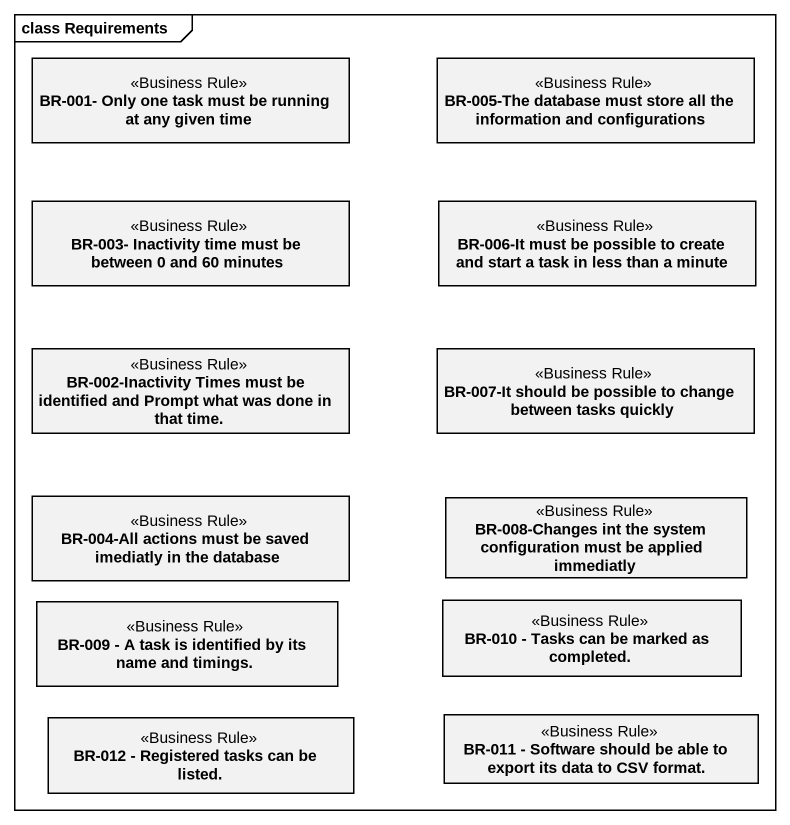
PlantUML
@startuml
mainframe class Requirements
hide circle
hide empty members
class "BR-001- Only one task must be running at any given time" as BR_001_Only_one_task_must <<Business Rule>>
class "BR-005-The database must store all the information and configurations" as BR_005_The_database_must <<Business Rule>>
class "BR-003- Inactivity time must be between 0 and 60 minutes" as BR_003_Inactivity_time_must <<Business Rule>>
class "BR-006-It must be possible to create and start a task in less than a minute" as BR_006_It_must_be_possible <<Business Rule>>
class "BR-002-Inactivity Times must be identified and Prompt what was done in that time." as BR_002_Inactivity_Times <<Business Rule>>
class "BR-007-It should be possible to change between tasks quickly" as BR_007_It_should_be <<Business Rule>>
class "BR-004-All actions must be saved imediatly in the database" as BR_004_All_actions_must_be <<Business Rule>>
class "BR-008-Changes int the system configuration must be applied immediatly" as BR_008_Changes_int_the <<Business Rule>>
class "BR-009 - A task is identified by its name and timings." as BR_009_A_task_is_identified <<Business Rule>>
class "BR-010 - Tasks can be marked as completed." as BR_010_Tasks_can_be_marked <<Business Rule>>
class "BR-012 - Registered tasks can be listed." as BR_012_Registered_tasks_can <<Business Rule>>
class "BR-011 - Software should be able to export its data to CSV format." as BR_011_Software_should_be <<Business Rule>>
@enduml
